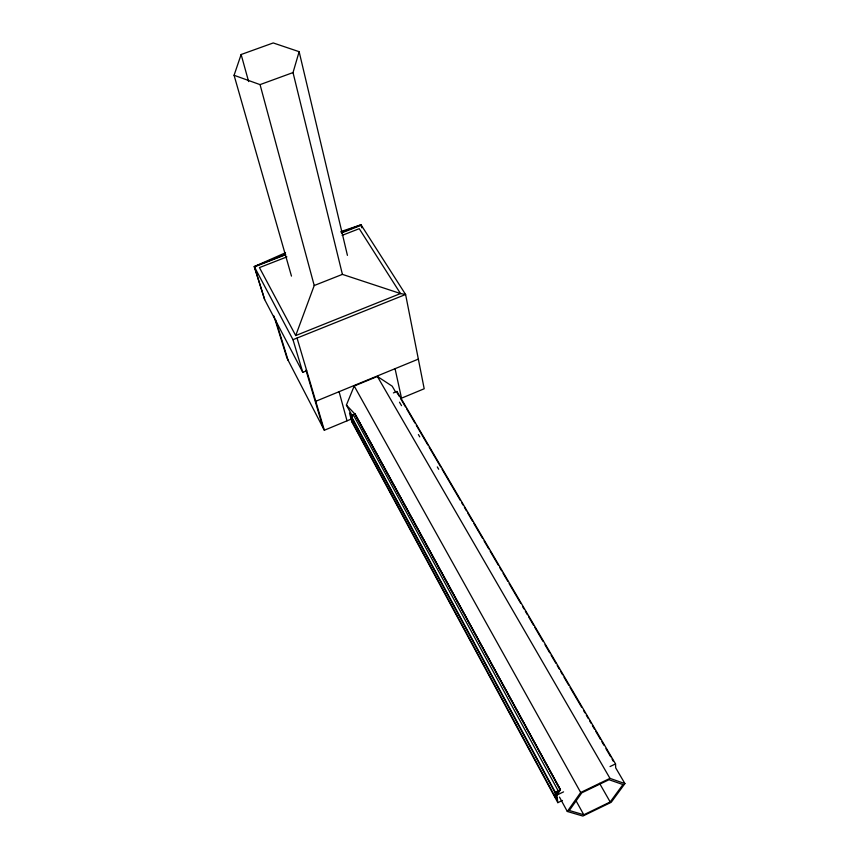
<?xml version="1.0" encoding="UTF-8"?>
<svg xmlns="http://www.w3.org/2000/svg" width="859" height="859" viewBox="0 0 859 859"><rect width="100%" height="100%" fill="white"/><g stroke="black" fill="none" stroke-linecap="round" stroke-linejoin="round"><path stroke-width="1.29" d="M395.054 368.683L401.518 398.179L424.196 388.762L405.598 294.487L400.498 293.553L342.408 274.375L293.026 72.575L299.136 51.69L273.226 42.95L241.132 54.514L234.077 75.281L291.469 276.104M286.906 256.895L259.45 267.6L295.711 335.568L314.222 285.521L260.052 84.622L234.077 75.281M352.115 415.606L346.402 405.083L354.198 386.002L377.391 376.467L392.176 386.163L395.398 391.65M353.199 419.954L351.471 418.913L353.242 414.639L558.2 790.828L556.009 794.017M557.266 794.124L560.197 789.872L354.853 413.974L346.402 405.083M557.684 793.77L560.455 789.743L355.068 413.888L350.612 415.735L352.319 422.08L555.612 797.743L554.935 792.395L350.612 415.735M567.305 811.465L580.684 792.481L609.976 778.372L624.923 783.601L611.211 802.295L582.874 816.05L567.305 811.465L559.488 797.088M610.191 801.973L622.947 784.557L609.01 779.714L581.779 792.836L569.313 810.499L583.787 814.783L610.191 801.973L599.571 783.365M562.398 800.47L557.824 802.671L556.868 795.09L563.568 791.869M554.935 792.395L560.455 789.743L354.853 413.974M610.03 766.561L615.527 763.919L396.944 391.457L393.401 392.917M306.717 370.734L302.776 372.334L264.669 299.619L254.275 266.569L285.532 252.729M273.935 315.994L286.97 358.085L324.337 430.252L351.986 418.762M352.319 422.08L354.058 421.361M315.758 401.282L418.344 359.116M295.711 335.568L400.498 293.553L359.245 228.687L342.118 235.366M285.671 254.693L254.414 266.87L292.983 339.681L405.598 294.487L361.306 225.241L341.442 232.972M314.222 285.521L342.408 274.375M341.248 232.478L361.113 224.747L361.693 227.356M254.275 266.569L285.532 254.393M260.052 84.622L293.026 72.575M340.83 231.597L361.113 224.747M398.05 394.174L399.403 396.482M400.756 398.791L405.491 406.876M406.855 409.185L414.972 423.047M416.336 425.355L427.846 444.983M429.199 447.292L440.71 466.92M442.063 469.229L460.349 500.41M461.702 502.719L463.055 505.028M464.408 507.336L466.448 510.804M467.801 513.113L472.536 521.188M473.889 523.496L482.694 538.507M484.046 540.826L488.792 548.901M490.145 551.21L498.274 565.072M499.627 567.38L501.656 570.848M503.009 573.157L507.755 581.232M509.108 583.54L520.618 603.179M522.648 606.637L524.001 608.945M525.354 611.254L527.394 614.722M528.747 617.03L533.482 625.116M534.835 627.424L542.963 641.276M544.993 644.744L549.739 652.829M551.091 655.138L555.837 663.212M557.19 665.532L559.22 668.989M560.573 671.298L562.602 674.766M563.955 677.075L568.701 685.16M570.054 687.468L581.564 707.097M583.594 710.565L584.947 712.873M586.31 715.182L588.34 718.639M589.693 720.948L591.046 723.257M592.399 725.565L594.428 729.033M595.792 731.342L600.527 739.427M601.88 741.736L603.909 745.204M605.949 748.661L610.685 756.747M612.038 759.055L613.39 761.364M624.923 783.601L615.699 767.86L615.527 763.919M399.499 402.195L401.529 405.663M418.408 434.557L419.761 436.877M437.317 466.931L438.67 469.25M377.391 376.467L609.976 778.372M354.198 386.002L580.684 792.481M576.002 800.685L583.787 814.783M556.868 795.09L349.495 412.986L351.922 422.027L557.824 802.671M350.719 417.528L351.471 418.913M555.279 795.08L557.351 798.902M254.414 266.87L264.669 299.619M275.556 319.666L288.119 360.308M292.983 339.681L302.776 372.334M297.042 338.059L324.337 430.252M305.965 370.143L323.059 427.782M241.132 54.514L248.627 81.573M339.08 391.693L347.025 420.824M299.136 51.69L347.423 255.359M361.306 225.241L361.864 227.807M396.944 391.457L397.459 393.744"/></g></svg>
